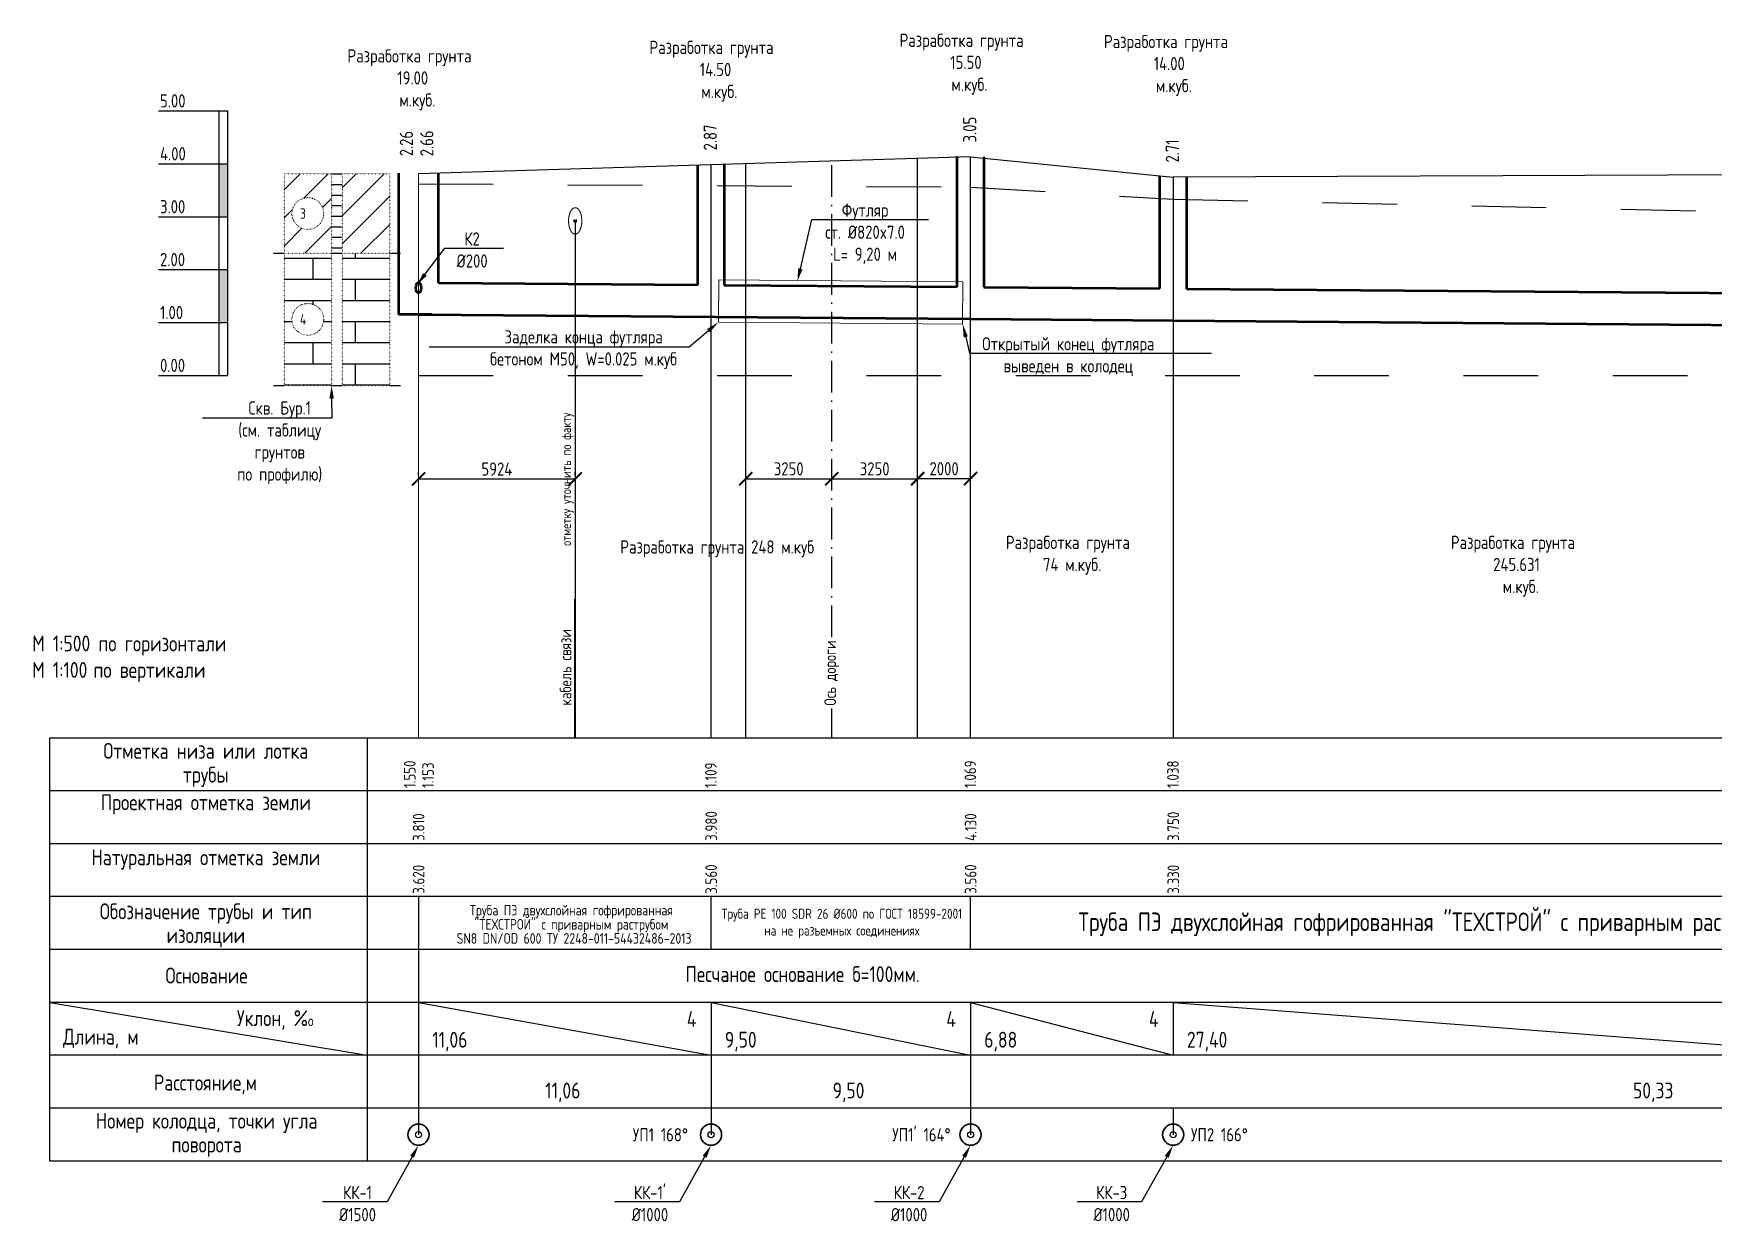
# Model space of a CAD drawing. Header units: millimetres. Extents: x 20530103 to 31271019, y 32092698 to 33532929.
# Drawn here: x 26069149 to 26100902, y 33121910 to 33144439 of the extents above; entities that cross this region are included whole.
import ezdxf
from ezdxf import colors
from ezdxf.entities.mleader import LeaderData, LeaderLine
from ezdxf.math import Vec2, Vec3

# ---------------------------------------------------------------- set-up
doc = ezdxf.new("R2010")
doc.units = ezdxf.units.MM
for name, pattern in [('ACAD_ISO10W100', [18.5, 12, -3, 0.5, -3]), ('L1', [1, 0, 1]), ('L2', [1, 0, 1]), ('Штриховая', [2822.222233, 1411.111116, -1411.111116])]:
    doc.linetypes.add(name, pattern=pattern)
for name, color, linetype in [('Выноски', 7, 'Continuous'), ('Разработка грунта', 8, 'Continuous'), ('Рамка и штамп', 7, 'Continuous')]:
    doc.layers.add(name, color=color, linetype=linetype)
doc.layers.add('Труба профиль', color=7, linetype='Continuous', lineweight=50)
doc.styles.add('GOST 2.304', font='GOST.TTF')
doc.styles.get("Standard").update_dxf_attribs({"font": 'arial.ttf'})
doc.dimstyles.new('ISO-25', dxfattribs={"dimtxt": 2.5, "dimasz": 2.5, "dimexe": 1.25, "dimexo": 0.625, "dimtad": 1, "dimtxsty": 'Standard', "dimcen": 2.5, "dimadec": 0, "dimazin": 0, "dimtfac": 1, "dimtmove": 0, "dimatfit": 3, "dimfxl": 1, "dimarcsym": 0})

# ---------------------------------------------------------------- blocks, each defined once
blk = doc.blocks.new('_ArchTick')
at = {"color": 0, "linetype": 'ByBlock', "const_width": 0.15}
blk.add_lwpolyline([(-0.5, -0.5), (0.5, 0.5)], dxfattribs=at)
blk = doc.blocks.new('*D62')
at = {"color": 0, "lineweight": -2, "transparency": 16777216}
for p, q in [((26082610, 33136087), (26082610, 33136150)), ((26084235, 33136087), (26084235, 33136150)), ((26082610, 33136025), (26084235, 33136025))]:
    blk.add_line(p, q, dxfattribs=at)
at = {"color": 0, "lineweight": -2, "transparency": 16777216, "xscale": 250, "yscale": 250, "zscale": 250, "rotation": 180}
blk.add_blockref('_ArchTick', (26082610, 33136025), dxfattribs=at)
at = {"color": 0, "lineweight": -2, "transparency": 16777216, "xscale": 250, "yscale": 250, "zscale": 250}
blk.add_blockref('_ArchTick', (26084235, 33136025), dxfattribs=at)
at = {"color": 0, "transparency": 16777216, "insert": (26083422, 33136212), "char_height": 250, "attachment_point": 5, "style": 'GOST 2.304'}
blk.add_mtext('3250', dxfattribs=at)
blk = doc.blocks.new('*D63')
at = {"color": 0, "lineweight": -2, "transparency": 16777216}
for p, q in [((26084235, 33136087), (26084235, 33136150)), ((26085860, 33136087), (26085860, 33136150)), ((26084235, 33136025), (26085860, 33136025))]:
    blk.add_line(p, q, dxfattribs=at)
at = {"color": 0, "lineweight": -2, "transparency": 16777216, "xscale": 250, "yscale": 250, "zscale": 250, "rotation": 180}
blk.add_blockref('_ArchTick', (26084235, 33136025), dxfattribs=at)
at = {"color": 0, "lineweight": -2, "transparency": 16777216, "xscale": 250, "yscale": 250, "zscale": 250}
blk.add_blockref('_ArchTick', (26085860, 33136025), dxfattribs=at)
at = {"color": 0, "transparency": 16777216, "insert": (26085047, 33136212), "char_height": 250, "attachment_point": 5, "style": 'GOST 2.304'}
blk.add_mtext('3250', dxfattribs=at)
blk = doc.blocks.new('*D64')
at = {"color": 0, "lineweight": -2, "transparency": 16777216}
for p, q in [((26085860, 33136088), (26085860, 33136151)), ((26086860, 33136088), (26086860, 33136151)), ((26085860, 33136026), (26086860, 33136026))]:
    blk.add_line(p, q, dxfattribs=at)
at = {"color": 0, "lineweight": -2, "transparency": 16777216, "xscale": 250, "yscale": 250, "zscale": 250, "rotation": 180}
blk.add_blockref('_ArchTick', (26085860, 33136026), dxfattribs=at)
at = {"color": 0, "lineweight": -2, "transparency": 16777216, "xscale": 250, "yscale": 250, "zscale": 250}
blk.add_blockref('_ArchTick', (26086860, 33136026), dxfattribs=at)
at = {"color": 0, "transparency": 16777216, "insert": (26086360, 33136214), "char_height": 250, "attachment_point": 5, "style": 'GOST 2.304'}
blk.add_mtext('2000', dxfattribs=at)
blk = doc.blocks.new('*D278')
at = {"color": 0, "lineweight": -2, "transparency": 16777216}
for p, q in [((26076425, 33136083), (26076425, 33136146)), ((26079387, 33136083), (26079387, 33136146)), ((26076425, 33136021), (26079387, 33136021))]:
    blk.add_line(p, q, dxfattribs=at)
at = {"color": 0, "lineweight": -2, "transparency": 16777216, "xscale": 250, "yscale": 250, "zscale": 250, "rotation": 180}
blk.add_blockref('_ArchTick', (26076425, 33136021), dxfattribs=at)
at = {"color": 0, "lineweight": -2, "transparency": 16777216, "xscale": 250, "yscale": 250, "zscale": 250}
blk.add_blockref('_ArchTick', (26079387, 33136021), dxfattribs=at)
at = {"color": 0, "transparency": 16777216, "insert": (26077906, 33136208), "char_height": 250, "attachment_point": 5, "style": 'GOST 2.304'}
blk.add_mtext('5924', dxfattribs=at)

msp = doc.modelspace()

# ---------------------------------------------------------------- hatches: boundary and pattern name
at = {"linetype": 'Continuous'}
h = msp.add_hatch(dxfattribs=at)
h.set_pattern_fill('SUGL_D', color=256, scale=3000, style=0)
h.set_pattern_definition([(45, (26068882.2, 33141788.03), (-265.165, 265.165), [])])
edge = h.paths.add_edge_path(flags=16)
edge.add_arc((26074332.1816, 33141038.0291), 300, 0, 360)
h.paths.add_polyline_path([(26074982.1816, 33140288.0291), (26075882.1816, 33140288.0291), (26075882.1816, 33141788.0291), (26074982.1816, 33141788.0291)])
h.paths.add_polyline_path([(26073882.1816, 33140288.0291), (26074782.1816, 33140288.0291), (26074782.1816, 33141788.0291), (26073882.1816, 33141788.0291)])
h = msp.add_hatch(dxfattribs=at)
h.set_pattern_fill('IZVEST', color=256, scale=2000, style=0)
h.set_pattern_definition([(0, (26076832.05, 33160196.6), (0, 400), []), (90, (26076832.05, 33160196.6), (-800, 400), [400, -400])])
edge = h.paths.add_edge_path(flags=16)
edge.add_arc((26074332.1816, 33139038.0291), 300, 0, 360)
h.paths.add_polyline_path([(26074982.1816, 33137788.0291), (26075882.1816, 33137788.0291), (26075882.1816, 33140288.0291), (26074982.1816, 33140288.0291)])
h.paths.add_polyline_path([(26073882.1816, 33137788.0291), (26074782.1816, 33137788.0291), (26074782.1816, 33140288.0291), (26073882.1816, 33140288.0291)])
at = {"layer": 'Рамка и штамп'}
h = msp.add_hatch(color=256, dxfattribs=at)
h.paths.add_polyline_path([(26072659.0186, 33142978.0291), (26072814.1233, 33142978.0291)])
h.paths.add_polyline_path([(26072659.0186, 33141972.9895), (26072814.1233, 33141972.9895), (26072814.1233, 33140972.9895), (26072659.0186, 33140972.9895)])
h = msp.add_hatch(color=256, dxfattribs=at)
h.paths.add_polyline_path([(26072659.0186, 33140978.0291), (26072814.1233, 33140978.0291)])
h.paths.add_polyline_path([(26072659.0186, 33139972.9895), (26072814.1233, 33139972.9895), (26072814.1233, 33138972.9895), (26072659.0186, 33138972.9895)])

# ---------------------------------------------------------------- linework, layer by layer
for p, q in [((26086859.681, 33142108.0291), (26076424.681, 33141788.0291)), ((26081954.681, 33131125.0248), (26081954.681, 33141957.6123)), ((26082609.681, 33131125.0248), (26082609.681, 33141977.6985)), ((26085859.681, 33131125.0248), (26085859.681, 33142077.3631)), ((26086859.681, 33131125.0248), (26086859.681, 33142108.0291)), ((26086859.681, 33142108.0291), (26090689.681, 33141728.0291)), ((26103624.681, 33141778.0291), (26090689.681, 33141728.0291)), ((26090689.681, 33141728.0291), (26090689.681, 33131125.0248)), ((26079386.5529, 33140878.4114), (26079386.5529, 33133333.1603)), ((26084234.681, 33131125.0248), (26084234.681, 33131680.8299)), ((26075452.949, 33131125.0248), (26075452.949, 33123125.0248)), ((26076424.6796, 33126125.0248), (26081954.6699, 33125125.0248)), ((26081954.6796, 33126125.0248), (26086859.6699, 33125125.0248)), ((26086859.6699, 33126125.0248), (26090689.6699, 33125125.0248)), ((26090689.6796, 33126125.0248), (26103624.6699, 33125125.0248))]:
    msp.add_line(p, q)
at = {"linetype": 'ACAD_ISO10W100', "ltscale": 50}
msp.add_line((26084234.681, 33133028.3495), (26084234.681, 33142027.5308), dxfattribs=at)
at = {"color": 0, "linetype": 'L1'}
for p, q in [((26073882.1816, 33141788.0291), (26074782.1816, 33141788.0291)), ((26073882.1816, 33141788.0291), (26073882.1816, 33140888.0291)), ((26073882.1816, 33141788.0291), (26074782.1816, 33141788.0291)), ((26073882.1816, 33141788.0291), (26073882.1816, 33140288.0291)), ((26074782.1816, 33141788.0291), (26074782.1816, 33140288.0291)), ((26074982.1816, 33141788.0291), (26075882.1816, 33141788.0291)), ((26074982.1816, 33141788.0291), (26075882.1816, 33141788.0291)), ((26074982.1816, 33141788.0291), (26074982.1816, 33140288.0291)), ((26075882.1816, 33141788.0291), (26075882.1816, 33140888.0291)), ((26075882.1816, 33141788.0291), (26075882.1816, 33140288.0291)), ((26073882.1816, 33140288.0291), (26074782.1816, 33140288.0291)), ((26074982.1816, 33140288.0291), (26075882.1816, 33140288.0291)), ((26073882.1816, 33137788.0291), (26074782.1816, 33137788.0291)), ((26074982.1816, 33137788.0291), (26075882.1816, 33137788.0291))]:
    msp.add_line(p, q, dxfattribs=at)
at = {"color": 0}
for p, q in [((26074782.1816, 33141788.0291), (26074982.1816, 33141788.0291)), ((26074782.1816, 33141788.0291), (26074982.1816, 33141788.0291)), ((26074782.1816, 33141788.0291), (26074982.1816, 33141788.0291)), ((26074782.1816, 33141788.0291), (26074982.1816, 33141788.0291)), ((26074782.1816, 33141588.0291), (26074982.1816, 33141588.0291)), ((26074782.1816, 33141388.0291), (26074982.1816, 33141388.0291)), ((26074782.1816, 33141188.0291), (26074982.1816, 33141188.0291)), ((26074782.1816, 33140988.0291), (26074982.1816, 33140988.0291)), ((26074782.1816, 33140788.0291), (26074982.1816, 33140788.0291)), ((26074782.1816, 33140588.0291), (26074982.1816, 33140588.0291)), ((26073682.1816, 33140288.0291), (26073882.1816, 33140288.0291)), ((26074782.1816, 33140388.0291), (26074982.1816, 33140388.0291)), ((26074782.1816, 33140288.0291), (26074982.1816, 33140288.0291)), ((26075882.1816, 33140288.0291), (26076082.1816, 33140288.0291)), ((26073682.1816, 33137788.0291), (26073882.1816, 33137788.0291)), ((26074782.1816, 33137788.0291), (26074982.1816, 33137788.0291)), ((26075882.1816, 33137788.0291), (26076082.1816, 33137788.0291))]:
    msp.add_line(p, q, dxfattribs=at)
at = {"color": 0, "linetype": 'L2'}
for p, q in [((26073882.1816, 33140288.0291), (26074782.1816, 33140288.0291)), ((26073882.1816, 33140288.0291), (26073882.1816, 33137788.0291)), ((26074782.1816, 33140288.0291), (26074782.1816, 33137788.0291)), ((26074982.1816, 33140288.0291), (26075882.1816, 33140288.0291)), ((26074982.1816, 33140288.0291), (26074982.1816, 33137788.0291)), ((26075882.1816, 33140288.0291), (26075882.1816, 33137788.0291)), ((26073882.1816, 33137788.0291), (26074782.1816, 33137788.0291)), ((26074982.1816, 33137788.0291), (26075882.1816, 33137788.0291))]:
    msp.add_line(p, q, dxfattribs=at)
at = {"color": 4, "linetype": 'Штриховая'}
msp.add_line((26076424.681, 33137978.0291), (26285187.4693, 33137978.0291), dxfattribs=at)
at = {"lineweight": 40}
msp.add_line((26079386.5529, 33131125.0248), (26079386.5529, 33133747.0489), dxfattribs=at)
at = {"ltscale": 100}
for p, q in [((26076424.6989, 33128125.0248), (26076424.6796, 33126125.0248)), ((26081954.681, 33127125.0248), (26081954.681, 33128125.0248)), ((26086859.681, 33127125.0248), (26086859.681, 33128125.0248))]:
    msp.add_line(p, q, dxfattribs=at)
at = {"color": 8, "linetype": 'Штриховая'}
msp.add_lwpolyline([(26076424.681, 33141598.0291), (26086859.681, 33141538.0291), (26090689.681, 33141308.0291), (26103624.681, 33141018.0291), (26111649.681, 33140998.0291), (26112499.681, 33140998.0291), (26130974.681, 33141288.0291), (26155664.681, 33140558.0291), (26180664.681, 33140958.0291), (26192139.681, 33140958.0291), (26214794.681, 33140088.0291), (26226384.6939, 33139878.0291), (26237359.681, 33140698.0291)], dxfattribs=at)
at = {"color": 0, "linetype": 'L1'}
msp.add_circle((26074332.1816, 33141038.0291), 300, dxfattribs=at)
at = {"color": 0, "linetype": 'L2'}
msp.add_circle((26074332.1816, 33139038.0291), 300, dxfattribs=at)
for centre in [(26076424.6781, 33123625.0188), (26081954.6781, 33123625.0188), (26086859.6781, 33123625.0188), (26090689.6781, 33123625.0188)]:
    msp.add_circle(centre, 57.8092)
at = {"layer": 'Рамка и штамп'}
for p, q in [((26071510.071, 33142978.0291), (26072814.1233, 33142978.0291)), ((26072659.0186, 33137978.0291), (26072659.0186, 33142978.0291)), ((26071510.071, 33141978.0291), (26072814.1233, 33141978.0291)), ((26071510.071, 33140978.0291), (26072814.1233, 33140978.0291)), ((26071510.071, 33139978.0291), (26072814.1233, 33139978.0291)), ((26071510.071, 33138978.0291), (26072814.1233, 33138978.0291)), ((26071510.071, 33137978.0291), (26072814.1233, 33137978.0291)), ((26069452.949, 33131125.0248), (26243748.831, 33131125.0248)), ((26069452.949, 33123125.0248), (26069452.949, 33131125.0248)), ((26243748.831, 33130125.0248), (26069452.949, 33130125.0248)), ((26243748.831, 33129125.0248), (26069452.949, 33129125.0248)), ((26243748.831, 33128125.0248), (26069452.949, 33128125.0248)), ((26243748.831, 33127125.0248), (26069452.949, 33127125.0248)), ((26243748.831, 33126125.0248), (26069452.949, 33126125.0248)), ((26069452.949, 33126125.0248), (26075452.949, 33125125.0248)), ((26076424.6796, 33126125.0248), (26076424.6554, 33123625.0188)), ((26081954.6796, 33126125.0248), (26081954.6554, 33123625.0188)), ((26086859.6796, 33126125.0248), (26086859.6554, 33123625.0188)), ((26090689.6796, 33126125.0248), (26090689.6699, 33125125.0248)), ((26243748.831, 33125125.0248), (26069452.949, 33125125.0248)), ((26243748.831, 33124125.0248), (26069452.949, 33124125.0248)), ((26090689.6603, 33124125.0248), (26090689.6554, 33123625.0188)), ((26243748.831, 33123125.0248), (26069452.949, 33123125.0248))]:
    msp.add_line(p, q, dxfattribs=at)
at = {"layer": 'Рамка и штамп', "lineweight": 5}
msp.add_line((26076424.681, 33141788.0291), (26076424.681, 33131125.0248), dxfattribs=at)
at = {"layer": 'Рамка и штамп', "lineweight": 25}
msp.add_line((26075452.949, 33131125.0248), (26075452.949, 33123125.0248), dxfattribs=at)
at = {"layer": 'Рамка и штамп'}
msp.add_lwpolyline([(26072814.1233, 33142978.0291), (26072814.1233, 33137978.0291)], dxfattribs=at)
at = {"layer": 'Рамка и штамп', "lineweight": 30}
for centre in [(26076424.6844, 33123625.0207), (26076424.6844, 33123625.0207), (26076424.6844, 33123625.0207), (26081954.6844, 33123625.0207), (26081954.6844, 33123625.0207), (26081954.6844, 33123625.0207), (26086859.6844, 33123625.0207), (26086859.6844, 33123625.0207), (26086859.6844, 33123625.0207), (26090689.6844, 33123625.0207), (26090689.6844, 33123625.0207), (26090689.6844, 33123625.0207)]:
    msp.add_circle(centre, 200, dxfattribs=at)
at = {"layer": 'Труба профиль'}
for p, q in [((26086609.681, 33139649.9981), (26086609.681, 33142119.3036)), ((26076049.681, 33139131.0291), (26076049.681, 33141799.3036)), ((26076799.681, 33139728.0457), (26076799.681, 33141799.3036)), ((26081704.681, 33139689.0219), (26081704.681, 33141949.9458)), ((26082204.681, 33141965.2788), (26082204.681, 33139685.0439)), ((26087109.681, 33142108.0291), (26087109.681, 33139646.0201)), ((26090439.681, 33139619.5269), (26090439.681, 33141739.3036)), ((26090939.681, 33141728.0291), (26090939.681, 33139615.5489)), ((26076799.681, 33139728.0457), (26081704.681, 33139689.0219)), ((26082204.681, 33139685.0439), (26086609.681, 33139649.9981)), ((26087109.681, 33139646.0201), (26090439.681, 33139619.5269)), ((26090939.681, 33139615.5489), (26103374.681, 33139516.6171)), ((26076674.681, 33139131.0291), (26076049.681, 33139131.0291)), ((26076424.681, 33139131.0291), (26086859.681, 33139048.0091)), ((26086859.681, 33139048.0091), (26090689.681, 33139017.5379)), ((26090689.681, 33139017.5379), (26103624.681, 33138914.6281))]:
    msp.add_line(p, q, dxfattribs=at)
at = {"layer": 'Труба профиль', "color": 6, "lineweight": 20}
for p, q in [((26082100.8469, 33139785.87), (26082094.4826, 33138985.9206)), ((26086716.0083, 33139749.1522), (26082100.8469, 33139785.87)), ((26086716.0083, 33139749.1522), (26086709.644, 33138949.2028)), ((26086710.4396, 33138949.1965), (26082094.4826, 33138985.9206))]:
    msp.add_line(p, q, dxfattribs=at)
at = {"layer": 'Труба профиль', "color": 3, "linetype": 'Штриховая', "lineweight": 9, "ltscale": 50}
msp.add_ellipse((26079386.5529, 33140898.4471), major_axis=(0, 250), ratio=0.5, dxfattribs=at)
at = {"layer": 'Труба профиль'}
for centre, major_axis in [((26079386.5529, 33140898.4471), (0, 20)), ((26076424.681, 33139635.0879), (0, 100))]:
    msp.add_ellipse(centre, major_axis=major_axis, ratio=0.5, dxfattribs=at)

# ---------------------------------------------------------------- texts
at = {"linetype": 'ByBlock', "lineweight": 40, "ltscale": 400, "style": 'GOST 2.304'}
for s, p in [('3.05', (26086969.3906, 33142381.6411)), ('2.26', (26076320.3766, 33142120.3253)), ('2.66', (26076706.2066, 33142120.3253)), ('2.87', (26082064.3906, 33142231.2243)), ('2.71', (26090799.3906, 33142001.6411))]:
    msp.add_text(s, height=250, rotation=90, dxfattribs=at).set_placement(p)
at = {"style": 'GOST 2.304'}
for s, p in [('3', (26074182.1816, 33140938.0291)), ('4', (26074182.1816, 33138938.0291))]:
    msp.add_text(s, height=200, dxfattribs=at).set_placement(p)
at = {"layer": 'Разработка грунта', "linetype": 'ByBlock', "lineweight": 40, "ltscale": 400, "style": 'GOST 2.304'}
msp.add_text('Разработка грунта 248 м.куб', height=250, dxfattribs=at).set_placement((26080237.7774, 33134609.7845))
at = {"layer": 'Разработка грунта', "linetype": 'ByBlock', "lineweight": 40, "ltscale": 400, "char_height": 250, "attachment_point": 1, "style": 'GOST 2.304'}
for s, insert in [('\\pi104.74;Разработка грунта \\P\\pi1064.9;15.50\\P\\pi957.78; м.куб.', (26085412.7981, 33144437.7384)), ('\\pi104.74;Разработка грунта \\P\\pi1047.1;14.00\\P\\pi957.78; м.куб.', (26089276.0034, 33144414.0596)), ('\\pi104.74;Разработка грунта \\P\\pi1047.1;19.00\\P\\pi957.78; м.куб.', (26074976.3302, 33144143.1001)), ('\\pi104.74;Разработка грунта \\P\\pi1056;14.50\\P\\pi957.78; м.куб.', (26080684.6213, 33144302.8539)), ('\\pi104.74;Разработка грунта \\P\\pi805.99;74 м.куб.', (26087422.3407, 33134945.7094)), ('\\pi104.74;Разработка грунта \\P\\pi904.29;245.631\\P\\pi957.78; м.куб.', (26095834.2794, 33134945.7094))]:
    msp.add_mtext_dynamic_manual_height_columns(s, width=2701.264832, gutter_width=2500, heights=[0], dxfattribs=dict(at, insert=insert))
at = {"layer": 'Рамка и штамп', "style": 'GOST 2.304'}
for s, p in [('5.00', (26071538.9874, 33143042.342)), ('4.00', (26071538.9874, 33142042.342)), ('3.00', (26071538.9874, 33141042.342)), ('2.00', (26071538.9874, 33140042.342)), ('1.00', (26071538.9874, 33139042.342)), ('0.00', (26071538.9874, 33138042.342))]:
    msp.add_text(s, height=250, dxfattribs=at).set_placement(p)
at = {"layer": 'Рамка и штамп', "linetype": 'ACAD_ISO10W100', "style": 'GOST 2.304'}
for s, height, p in [('отметку уточнить по факту', 180, (26079308.3574, 33134755.421)), ('кабель связи', 220, (26079313.6719, 33131735.8785)), ('Ось дороги', 220, (26084316.2878, 33131735.8785)), ('1.550', 220, (26076369.4187, 33130178.2195)), ('1.153', 220, (26076715.2187, 33130178.2195)), ('1.109', 220, (26082060.1724, 33130178.2195)), ('1.069', 220, (26086965.1724, 33130178.2195)), ('1.038', 220, (26090795.1724, 33130178.2195)), ('3.810', 220, (26076537.2057, 33129178.2195)), ('3.980', 220, (26082067.2057, 33129178.2195)), ('4.130', 220, (26086972.2057, 33129178.2195)), ('3.750', 220, (26090802.2057, 33129178.2195)), ('3.620', 220, (26076537.2057, 33128178.2195)), ('3.560', 220, (26082067.2057, 33128178.2195)), ('3.560', 220, (26086972.2057, 33128178.2195)), ('3.330', 220, (26090802.2057, 33128178.2195))]:
    msp.add_text(s, height=height, rotation=90, dxfattribs=at).set_placement(p)
for s, height, p in [('4', 300, (26081496.5158, 33125661.6561)), ('4', 300, (26086401.5158, 33125661.6561)), ('4', 300, (26090231.5158, 33125661.6561)), ('11,06', 300, (26076684.6755, 33125269.9956)), ('9,50', 300, (26082214.6755, 33125269.9454)), ('6,88', 300, (26087119.6755, 33125269.9454)), ('27,40', 300, (26090949.6755, 33125269.9454)), ('11,06', 300, (26078820.2107, 33124309.3991)), ('9,50', 300, (26084252.2261, 33124309.3991)), ('50,33', 300, (26099381.6475, 33124309.3991)), ('УП1 168°', 250, (26080474.8301, 33123498.634)), ("УП1' 164°", 250, (26085379.8301, 33123498.634)), ('УП2 166°', 250, (26091026.2603, 33123498.634))]:
    msp.add_text(s, height=height, dxfattribs=at).set_placement(p)
at = {"layer": 'Рамка и штамп', "char_height": 300, "style": 'GOST 2.304'}
for s, insert, width, attachment_point in [('М 1:500 по горизонтали\\PМ 1:100{\\fArial|b0|i0|c238|p34; }по вертикали', (26069121.6543, 33133060.8529), 4759.555889, 1), ('Основание', (26072418.6138, 33126783.3178), 4299.477006, 2), ('Уклон, %{\\H0.6667x;о}', (26073715.6378, 33125977.4817), 2099.094524, 2), ('Длина, м', (26070419.6827, 33125627.2318), 1877.883553, 2), ('Расстояние,м', (26072396.1634, 33124759.6183), 4299.477006, 2)]:
    msp.add_mtext(s, dxfattribs=dict(at, insert=insert, width=width, attachment_point=attachment_point))
at = {"layer": 'Рамка и штамп', "char_height": 300, "width": 4299.477006, "attachment_point": 2, "line_spacing_factor": 0.9, "style": 'GOST 2.304'}
for s, insert in [('Отметка низа или лотка трубы', (26072404.2359, 33131030.6176)), ('Проектная отметка земли', (26072404.2359, 33130058.5949)), ('Натуральная отметка земли', (26072404.2359, 33129018.5221)), ('Обозначение трубы и тип изоляции', (26072404.2359, 33127996.8554)), ('Номер колодца, точки угла поворота', (26072419.7785, 33124038.5278))]:
    msp.add_mtext(s, dxfattribs=dict(at, insert=insert))
at = {"layer": 'Рамка и штамп', "linetype": 'ACAD_ISO10W100', "insert": (26079314.8501, 33127601.8043), "char_height": 200, "width": 37965.62979, "attachment_point": 5, "line_spacing_factor": 0.8, "style": 'GOST 2.304'}
msp.add_mtext('Труба ПЭ двухслойная гофрированная\\P"ТЕХСТРОЙ" с приварным раструбом\\P SN8 DN/OD 600 ТУ 2248-011-54432486-2013', dxfattribs=at)
at = {"layer": 'Рамка и штамп', "linetype": 'ACAD_ISO10W100', "style": 'GOST 2.304'}
for s, insert, char_height, width, attachment_point in [('{\\C0;Труба PE 100 SDR 26 %%C600 по ГОСТ 18599-2001\\Pна не разъемных соединениях}', (26084427.916, 33127616.866), 190, 28923.252891, 5), ('Труба ПЭ двухслойная гофрированная "ТЕХСТРОЙ" с приварным раструбом  SN8 DN/OD 600 ТУ 2248-011-54432486-2013', (26099619.8798, 33127601.8043), 350, 37965.62979, 5), ('Песчаное основание б=100мм.', (26083685.0034, 33126810.2615), 300, 6494.082854, 2)]:
    msp.add_mtext(s, dxfattribs=dict(at, insert=insert, char_height=char_height, width=width, attachment_point=attachment_point))

# ---------------------------------------------------------------- dimensions: what is measured, and where the dimension line sits
for base, p1, p2, picture, middle in [((26079386.5529, 33136020.8402), (26076424.681, 33136020.8402), (26079386.5529, 33136020.8402), '*D278', (26077905.617, 33136208.3402)), ((26084234.681, 33136024.5902), (26082609.681, 33136024.5902), (26084234.681, 33136024.5902), '*D62', (26083422.181, 33136212.2689)), ((26085859.681, 33136024.5902), (26084234.681, 33136024.5902), (26085859.681, 33136024.5902), '*D63', (26085047.181, 33136212.2689)), ((26086859.681, 33136025.8402), (26085859.681, 33136025.8402), (26086859.681, 33136025.8402), '*D64', (26086359.681, 33136213.5189))]:
    dim = msp.add_linear_dim(base=base, p1=p1, p2=p2, dimstyle='ISO-25', override={"dimscale": 100, "dimdec": 0, "dimlfac": 2, "dimtxsty": 'GOST 2.304', "dimblk1": 'ArchTick', "dimblk2": 'ArchTick', "dimsah": 1})
    dim.commit()
    dim.dimension.update_dxf_attribs({"geometry": picture, "text_midpoint": middle})

# ---------------------------------------------------------------- leaders
at = {"layer": 'Выноски', "color": 0, "lineweight": -2}
ml = msp.add_multileader_mtext('Standard', dxfattribs=at)
ml.set_content('{\\C0;Футляр\\Pст. %%C820x7.0\\PL= 9,20 м}', color=5, style='GOST 2.304')
ml.set_leader_properties(lineweight=-3)
ml.build(insert=Vec2(0, 0))
ml.multileader.update_dxf_attribs({"text_left_attachment_type": 6, "text_right_attachment_type": 6, "dogleg_length": 1, "arrow_head_size": 250, "scale": 100})
ctx = ml.context
ctx.base_point, ctx.scale, ctx.char_height, ctx.arrow_head_size, ctx.landing_gap_size, ctx.plane_origin = Vec3(26083880.3725, 33140927.298), 100, 250, 250, 180, Vec3(26041516.9304, 33120658.1007)
ctx.left_attachment, ctx.right_attachment, ctx.text_align_type = 6, 6, 1
notes = []
notes.append((ctx, [(0, (1, 1, 0), (26083860.403, 33140927.298), (1, 0), 19.9696, [(1, [(26083585.7194, 33139751.7111)], 0, [])])]))
ctx.mtext.insert, ctx.mtext.alignment, ctx.mtext.flow_direction = Vec3(26084865.6404, 33141227.298), 2, 5
ml = msp.add_multileader_mtext('Standard', dxfattribs=at)
ml.set_content('{\\C0;К2\\P%%C200 }', color=5, style='GOST 2.304')
ml.set_leader_properties(lineweight=-3)
ml.build(insert=Vec2(0, 0))
ml.multileader.update_dxf_attribs({"text_left_attachment_type": 6, "text_right_attachment_type": 6, "dogleg_length": 1, "arrow_head_size": 250, "scale": 100})
ctx = ml.context
ctx.base_point, ctx.scale, ctx.char_height, ctx.arrow_head_size, ctx.landing_gap_size, ctx.plane_origin = Vec3(26076944.5939, 33140383.0893), 100, 250, 250, 180, Vec3(26039641.7047, 33121739.5092)
ctx.left_attachment, ctx.right_attachment, ctx.text_align_type = 6, 6, 1
notes.append((ctx, [(0, (1, 1, 0), (26076924.6243, 33140383.0893), (1, 0), 19.9696, [(1, [(26076395.1552, 33139687.8598)], 0, [])])]))
ctx.mtext.insert, ctx.mtext.alignment, ctx.mtext.flow_direction = Vec3(26077437.4066, 33140683.0893), 2, 5
ml = msp.add_multileader_mtext('Standard', dxfattribs=at)
ml.set_content('{\\C0;Заделка конца футляра\\Pбетоном М50, W=0.025 м.куб}', color=5, style='GOST 2.304')
ml.set_leader_properties(lineweight=-3)
ml.build(insert=Vec2(0, 0))
ml.multileader.update_dxf_attribs({"text_left_attachment_type": 6, "text_right_attachment_type": 6, "dogleg_length": 1, "arrow_head_size": 250, "scale": 100})
ctx = ml.context
ctx.base_point, ctx.scale, ctx.char_height, ctx.arrow_head_size, ctx.landing_gap_size, ctx.plane_origin = Vec3(26077572.2631, 33138510.0746), 100, 250, 250, 180, Vec3(26040025.6936, 33119892.3102)
ctx.left_attachment, ctx.right_attachment, ctx.text_align_type = 6, 6, 1
notes.append((ctx, [(1, (1, 1, 0), (26081542.7684, 33138510.0746), (-1, 0), 19.9696, [(1, [(26082094.4826, 33138985.9206)], 0, [])])]))
ctx.mtext.insert, ctx.mtext.alignment, ctx.mtext.flow_direction = Vec3(26079545.6223, 33138831.3756), 2, 5
ml = msp.add_multileader_mtext('Standard', dxfattribs=at)
ml.set_content('{\\C0;Открытый конец футляра\\Pвыведен в колодец}', color=5, style='GOST 2.304')
ml.set_leader_properties(lineweight=-3)
ml.build(insert=Vec2(0, 0))
ml.multileader.update_dxf_attribs({"text_left_attachment_type": 6, "text_right_attachment_type": 6, "dogleg_length": 1, "arrow_head_size": 250, "scale": 100})
ctx = ml.context
ctx.base_point, ctx.scale, ctx.char_height, ctx.arrow_head_size, ctx.landing_gap_size, ctx.plane_origin = Vec3(26086862.3759, 33138400.5774), 100, 250, 250, 180, Vec3(26048930.2378, 33120231.1238)
ctx.left_attachment, ctx.right_attachment, ctx.text_align_type = 6, 6, 1
notes.append((ctx, [(0, (1, 1, 0), (26086842.4063, 33138400.5774), (1, 0), 19.9696, [(1, [(26086710.4396, 33138949.1965)], 0, [])])]))
ctx.mtext.insert, ctx.mtext.alignment, ctx.mtext.flow_direction = Vec3(26088708.0299, 33138700.5774), 2, 5
ml = msp.add_multileader_mtext('Standard', dxfattribs=at)
ml.set_content('{\\C0;Скв. Бур.1\\P(см. таблицу\\Pгрунтов \\Pпо профилю)}', color=5, style='GOST 2.304')
ml.set_leader_properties(lineweight=-3)
ml.build(insert=Vec2(0, 0))
ml.multileader.update_dxf_attribs({"text_left_attachment_type": 6, "text_right_attachment_type": 6, "dogleg_length": 1, "arrow_head_size": 250, "scale": 100})
ctx = ml.context
ctx.base_point, ctx.scale, ctx.char_height, ctx.arrow_head_size, ctx.landing_gap_size, ctx.plane_origin = Vec3(26072837.8364, 33137166.581), 100, 250, 250, 180, Vec3(26033265.6339, 33118785.9414)
ctx.left_attachment, ctx.right_attachment, ctx.text_align_type = 6, 6, 1
notes.append((ctx, [(1, (1, 1, 0), (26074783.2098, 33137166.581), (-1, 0), 19.9696, [(1, [(26074782.1816, 33137788.0291)], 0, [])])]))
ctx.mtext.insert, ctx.mtext.alignment, ctx.mtext.flow_direction = Vec3(26073800.5383, 33137488.0606), 2, 5
ml = msp.add_multileader_mtext('Standard', dxfattribs=at)
ml.set_content('{\\C0;КК-1\\P%%C1500}', color=5, style='GOST 2.304')
ml.set_leader_properties(lineweight=-3)
ml.build(insert=Vec2(0, 0))
ml.multileader.update_dxf_attribs({"text_left_attachment_type": 6, "text_right_attachment_type": 6, "dogleg_length": 1, "arrow_head_size": 250, "scale": 100})
ctx = ml.context
ctx.base_point, ctx.scale, ctx.char_height, ctx.arrow_head_size, ctx.landing_gap_size, ctx.plane_origin = Vec3(26074734.1889, 33122355.6141), 100, 250, 250, 180, Vec3(26034355.8954, 33104331.4103)
ctx.left_attachment, ctx.right_attachment, ctx.text_align_type = 6, 6, 1
notes.append((ctx, [(1, (1, 1, 0), (26075829.1335, 33122355.6141), (-1, 0), 19.9696, [(1, [(26076424.6844, 33123425.0207)], 0, [])])]))
ctx.mtext.insert, ctx.mtext.alignment, ctx.mtext.flow_direction = Vec3(26075271.6764, 33122655.6141), 2, 5
ml = msp.add_multileader_mtext('Standard', dxfattribs=at)
ml.set_content("{\\C0;КК-1'\\P%%C1000}", color=5, style='GOST 2.304')
ml.set_leader_properties(lineweight=-3)
ml.build(insert=Vec2(0, 0))
ml.multileader.update_dxf_attribs({"text_left_attachment_type": 6, "text_right_attachment_type": 6, "dogleg_length": 1, "arrow_head_size": 250, "scale": 100})
ctx = ml.context
ctx.base_point, ctx.scale, ctx.char_height, ctx.arrow_head_size, ctx.landing_gap_size, ctx.plane_origin = Vec3(26080260.0568, 33122355.6141), 100, 250, 250, 180, Vec3(26039885.8954, 33104331.4103)
ctx.left_attachment, ctx.right_attachment, ctx.text_align_type = 6, 6, 1
notes.append((ctx, [(1, (1, 1, 0), (26081359.1335, 33122355.6141), (-1, 0), 19.9696, [(1, [(26081954.6844, 33123425.0207)], 0, [])])]))
ctx.mtext.insert, ctx.mtext.alignment, ctx.mtext.flow_direction = Vec3(26080799.6103, 33122655.6141), 2, 5
ml = msp.add_multileader_mtext('Standard', dxfattribs=at)
ml.set_content('{\\C0;КК-2\\P%%C1000}', color=5, style='GOST 2.304')
ml.set_leader_properties(lineweight=-3)
ml.build(insert=Vec2(0, 0))
ml.multileader.update_dxf_attribs({"text_left_attachment_type": 6, "text_right_attachment_type": 6, "dogleg_length": 1, "arrow_head_size": 250, "scale": 100})
ctx = ml.context
ctx.base_point, ctx.scale, ctx.char_height, ctx.arrow_head_size, ctx.landing_gap_size, ctx.plane_origin = Vec3(26085151.319, 33122355.6141), 100, 250, 250, 180, Vec3(26044790.8954, 33104331.4103)
ctx.left_attachment, ctx.right_attachment, ctx.text_align_type = 6, 6, 1
notes.append((ctx, [(1, (1, 1, 0), (26086264.1335, 33122355.6141), (-1, 0), 19.9696, [(1, [(26086859.6844, 33123425.0207)], 0, [])])]))
ctx.mtext.insert, ctx.mtext.alignment, ctx.mtext.flow_direction = Vec3(26085697.7415, 33122655.6141), 2, 5
ml = msp.add_multileader_mtext('Standard', dxfattribs=at)
ml.set_content('{\\C0;КК-3\\P%%C1000}', color=5, style='GOST 2.304')
ml.set_leader_properties(lineweight=-3)
ml.build(insert=Vec2(0, 0))
ml.multileader.update_dxf_attribs({"text_left_attachment_type": 6, "text_right_attachment_type": 6, "dogleg_length": 1, "arrow_head_size": 250, "scale": 100})
ctx = ml.context
ctx.base_point, ctx.scale, ctx.char_height, ctx.arrow_head_size, ctx.landing_gap_size, ctx.plane_origin = Vec3(26088981.319, 33122355.6141), 100, 250, 250, 180, Vec3(26048620.8954, 33104331.4103)
ctx.left_attachment, ctx.right_attachment, ctx.text_align_type = 6, 6, 1
notes.append((ctx, [(1, (1, 1, 0), (26090094.1335, 33122355.6141), (-1, 0), 19.9696, [(1, [(26090689.6844, 33123425.0207)], 0, [])])]))
ctx.mtext.insert, ctx.mtext.alignment, ctx.mtext.flow_direction = Vec3(26089527.7415, 33122655.6141), 2, 5
for ctx, leaders in notes:
    for number, flags, end, landing, length, lines in leaders:
        leader = LeaderData()
        leader.index, (leader.has_last_leader_line, leader.has_dogleg_vector, leader.attachment_direction) = number, flags
        leader.last_leader_point, leader.dogleg_vector, leader.dogleg_length = Vec3(end), Vec3(landing), length
        for number, points, colour, breaks in lines:
            line = LeaderLine()
            line.index, line.vertices, line.color, line.breaks = number, Vec3.list(points), colors.encode_raw_color(colour), breaks
            leader.lines.append(line)
        ctx.leaders.append(leader)

doc.saveas('drawing.dxf')
